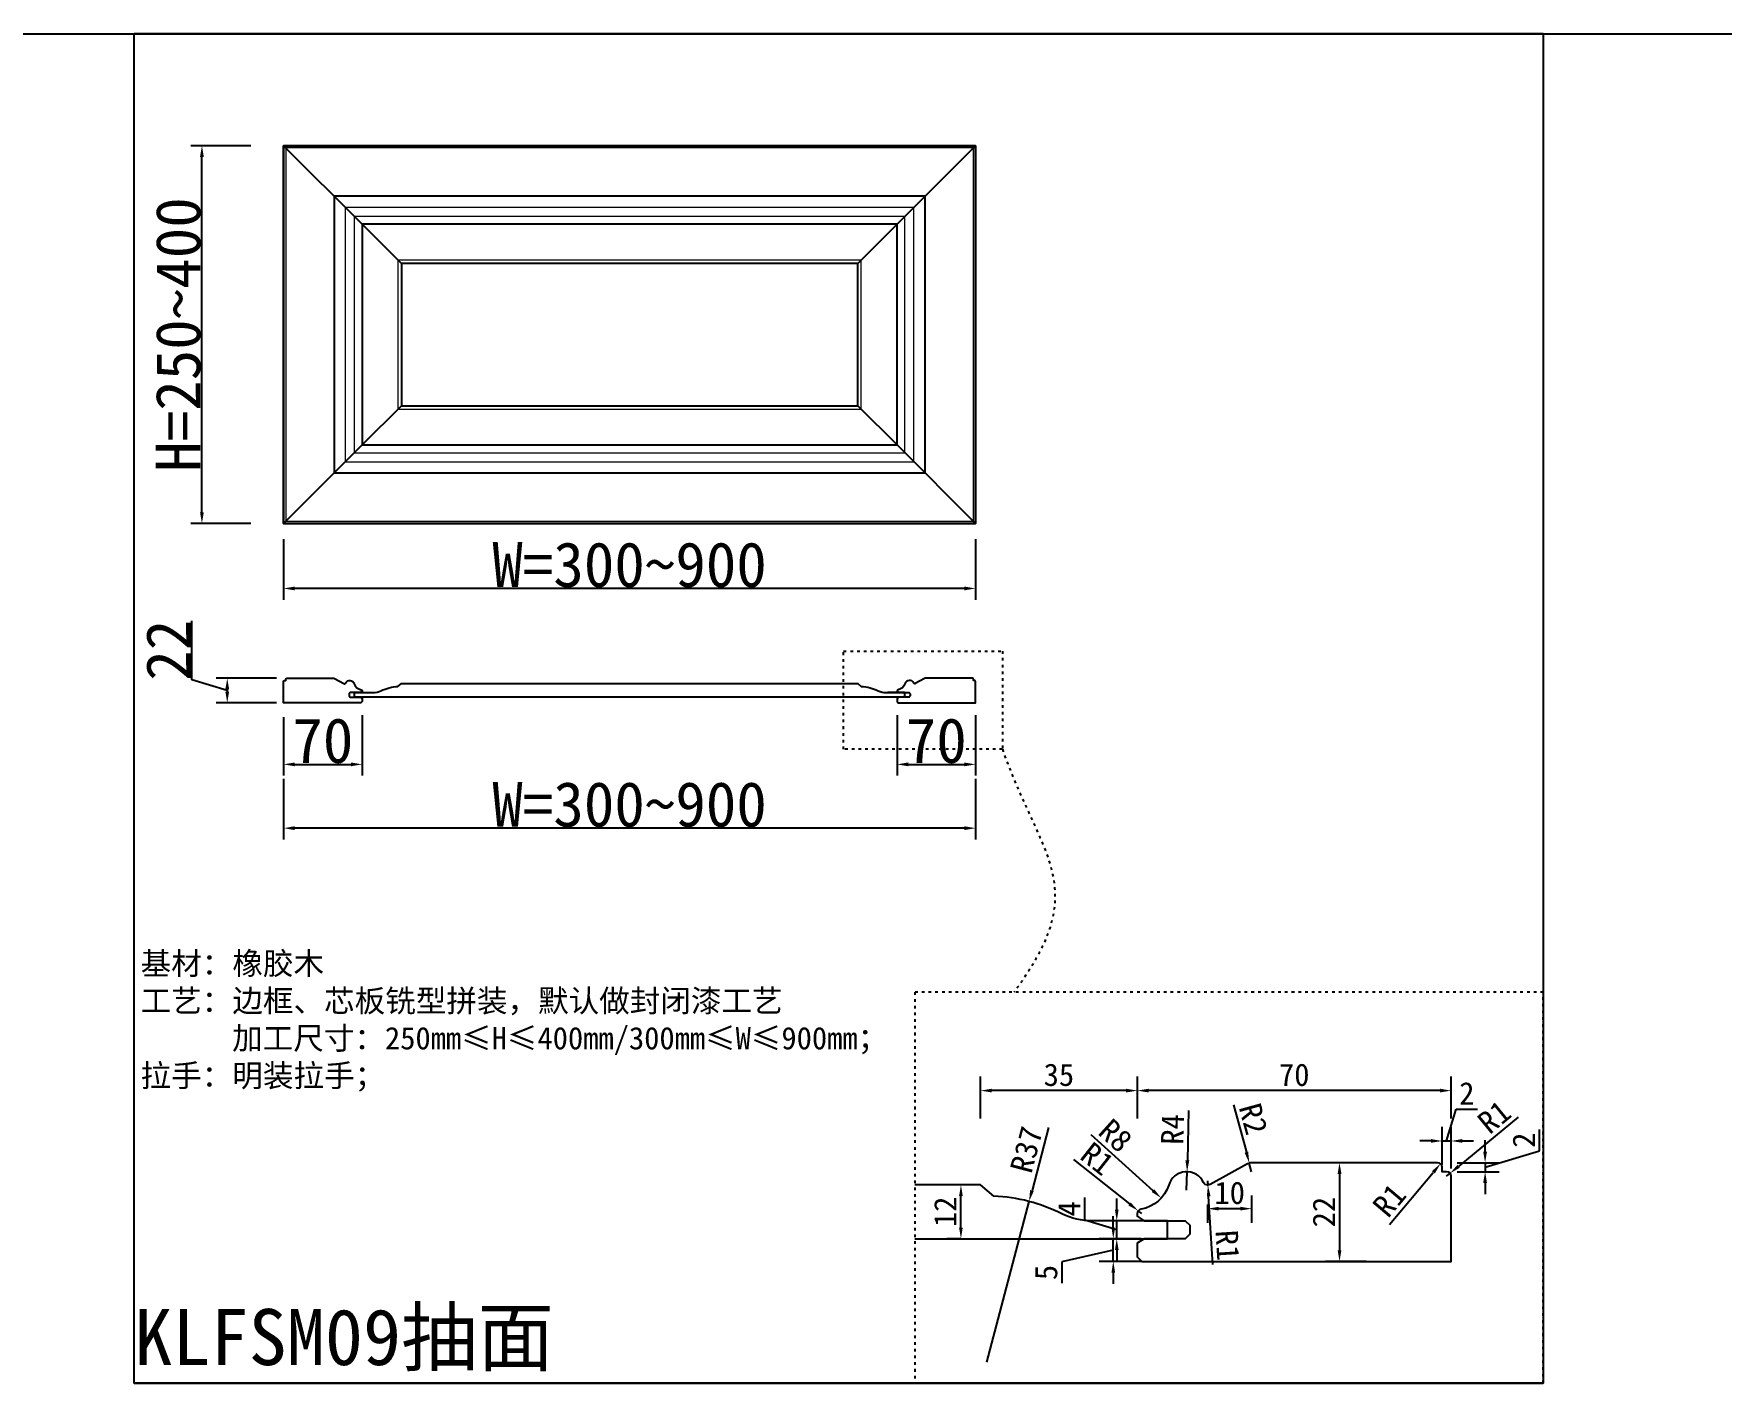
# Model space of a CAD drawing. Header units: millimetres. Extents: x 85186 to 129000, y -77269 to -36327.
# Drawn here: x 88329 to 89835, y -74245 to -73042 of the extents above; entities that cross this region are included whole.
import ezdxf

# ---------------------------------------------------------------- set-up
doc = ezdxf.new("R2010")
doc.units = ezdxf.units.MM
doc.linetypes.add('100', pattern=[30, 12, -18])
doc.layers.add('主色线', color=29, linetype='Continuous', lineweight=5)
doc.layers.add('粗实线', color=7, linetype='Continuous')
doc.styles.add('KLF-1_宋体', font='SimSun.ttf')
doc.styles.get("Standard").update_dxf_attribs({"font": 'SimSun.ttf'})
doc.styles.add('ZB_宋体', font='SimSun.ttf')
doc.dimstyles.new('ZB16-1.0+4倍大样', dxfattribs={"dimscale": 10, "dimtxt": 2, "dimasz": 1, "dimexe": 1.25, "dimexo": 0.625, "dimgap": 0.4, "dimtad": 1, "dimdec": 1, "dimlfac": 0.25, "dimtxsty": 'Standard', "dimcen": 2.5, "dimclrd": 144, "dimclre": 144, "dimclrt": 4, "dimadec": 0, "dimazin": 0, "dimtfac": 1, "dimtdec": 1, "dimtmove": 1, "dimatfit": 3, "dimfxlon": 1, "dimarcsym": 0})
doc.dimstyles.new('客来福标注小', dxfattribs={"dimscale": 20, "dimtxt": 2, "dimasz": 0.5, "dimexe": 0.5, "dimexo": 0, "dimgap": 0.05, "dimtad": 1, "dimdec": 0, "dimzin": 0, "dimdsep": 46, "dimtxsty": 'Standard', "dimcen": 0, "dimclrd": 256, "dimclre": 256, "dimclrt": 256, "dimadec": 0, "dimazin": 0, "dimtfac": 1, "dimtdec": 0, "dimtofl": 0, "dimtmove": 1, "dimatfit": 3, "dimfxl": 2.2, "dimfxlon": 1, "dimtolj": 1, "dimtzin": 0, "dimarcsym": 0})

# ---------------------------------------------------------------- blocks, each defined once
blk = doc.blocks.new('*D2866')
at = {"lineweight": -2, "transparency": 16777216}
for p, q in [((88551.7, -73651.3), (88551.7, -73703.4)), ((88621.7, -73649.4), (88621.7, -73703.4)), ((88561.7, -73693.4), (88611.7, -73693.4))]:
    blk.add_line(p, q, dxfattribs=at)
at = {"transparency": 16777216}
for points in [[(88561.7, -73691.7), (88561.7, -73695.1), (88551.7, -73693.4)], [(88611.7, -73691.7), (88611.7, -73695.1), (88621.7, -73693.4)]]:
    blk.add_solid(points, dxfattribs=at)
at = {"layer": 'Defpoints', "color": 0, "transparency": 16777216}
for p in [(88551.7, -73651.3), (88621.7, -73648.8), (88621.7, -73693.4)]:
    blk.add_point(p, dxfattribs=at)
at = {"transparency": 16777216, "insert": (88586.7, -73672.4), "char_height": 40, "attachment_point": 5, "style": 'KLF-1_宋体'}
blk.add_mtext('\\A1;70', dxfattribs=at)
blk = doc.blocks.new('*D2867')
at = {"lineweight": -2, "transparency": 16777216}
for p, q in [((89099.1, -73649.4), (89099.1, -73703.4)), ((89169.1, -73649.4), (89169.1, -73703.4)), ((89109.1, -73693.4), (89159.1, -73693.4))]:
    blk.add_line(p, q, dxfattribs=at)
at = {"transparency": 16777216}
for points in [[(89109.1, -73691.7), (89109.1, -73695.1), (89099.1, -73693.4)], [(89159.1, -73691.7), (89159.1, -73695.1), (89169.1, -73693.4)]]:
    blk.add_solid(points, dxfattribs=at)
at = {"layer": 'Defpoints', "color": 0, "transparency": 16777216}
for p in [(89169.1, -73646.7), (89099.1, -73648.8), (89169.1, -73693.4)]:
    blk.add_point(p, dxfattribs=at)
at = {"transparency": 16777216, "insert": (89134.1, -73672.4), "char_height": 40, "attachment_point": 5, "style": 'KLF-1_宋体'}
blk.add_mtext('\\A1;70', dxfattribs=at)
blk = doc.blocks.new('*D2868')
at = {"lineweight": -2, "transparency": 16777216}
for p, q in [((88551.7, -73706.3), (88551.7, -73760.3)), ((89169.1, -73706.3), (89169.1, -73760.3)), ((89159.1, -73750.3), (88561.7, -73750.3))]:
    blk.add_line(p, q, dxfattribs=at)
at = {"transparency": 16777216}
for points in [[(88561.7, -73748.6), (88561.7, -73752), (88551.7, -73750.3)], [(89159.1, -73748.6), (89159.1, -73752), (89169.1, -73750.3)]]:
    blk.add_solid(points, dxfattribs=at)
at = {"layer": 'Defpoints', "color": 0, "transparency": 16777216}
for p in [(88551.7, -73655.1), (89169.1, -73655.1), (88551.7, -73750.3)]:
    blk.add_point(p, dxfattribs=at)
at = {"transparency": 16777216, "insert": (88860.4, -73729.3), "char_height": 40, "attachment_point": 5, "style": 'KLF-1_宋体'}
blk.add_mtext('\\A1;W=300~900', dxfattribs=at)
blk = doc.blocks.new('*D2869')
at = {"lineweight": -2, "transparency": 16777216}
for p, q in [((88522.3, -73141.6), (88468.8, -73141.6)), ((88478.8, -73468.5), (88478.8, -73151.6)), ((88522.3, -73478.5), (88468.8, -73478.5))]:
    blk.add_line(p, q, dxfattribs=at)
at = {"transparency": 16777216}
for points in [[(88477.1, -73151.6), (88480.5, -73151.6), (88478.8, -73141.6)], [(88477.1, -73468.5), (88480.5, -73468.5), (88478.8, -73478.5)]]:
    blk.add_solid(points, dxfattribs=at)
at = {"layer": 'Defpoints', "color": 0, "transparency": 16777216}
for p in [(88478.8, -73141.6), (88522.3, -73141.6), (88522.3, -73478.5)]:
    blk.add_point(p, dxfattribs=at)
at = {"transparency": 16777216, "insert": (88457.8, -73310), "char_height": 40, "attachment_point": 5, "rotation": 90, "style": 'KLF-1_宋体'}
blk.add_mtext('\\A1;H=250~400', dxfattribs=at)
blk = doc.blocks.new('*D2870')
at = {"color": 144, "lineweight": -2, "transparency": 16777216}
for p, q in [((89156.1, -74068.5), (89143.6, -74068.5)), ((89156.1, -74106.5), (89156.1, -74078.5)), ((89156.1, -74116.5), (89143.6, -74116.5))]:
    blk.add_line(p, q, dxfattribs=at)
at = {"color": 144, "transparency": 16777216}
for points in [[(89154.4, -74078.5), (89157.7, -74078.5), (89156.1, -74068.5)], [(89154.4, -74106.5), (89157.7, -74106.5), (89156.1, -74116.5)]]:
    blk.add_solid(points, dxfattribs=at)
at = {"layer": 'Defpoints', "color": 0, "transparency": 16777216}
for p in [(89156.1, -74068.5), (89161, -74068.5), (89161, -74116.5)]:
    blk.add_point(p, dxfattribs=at)
at = {"color": 4, "transparency": 16777216, "insert": (89142.1, -74092.5), "char_height": 20, "attachment_point": 5, "rotation": 90}
blk.add_mtext('12', dxfattribs=at)
blk = doc.blocks.new('*D2871')
at = {"color": 144, "lineweight": -2, "transparency": 16777216}
for p, q in [((89313.5, -74009.4), (89313.5, -73971.9)), ((89593.5, -74009.4), (89593.5, -73971.9)), ((89583.5, -73984.4), (89323.5, -73984.4))]:
    blk.add_line(p, q, dxfattribs=at)
at = {"color": 144, "transparency": 16777216}
for points in [[(89323.5, -73982.7), (89323.5, -73986), (89313.5, -73984.4)], [(89583.5, -73982.7), (89583.5, -73986), (89593.5, -73984.4)]]:
    blk.add_solid(points, dxfattribs=at)
at = {"layer": 'Defpoints', "color": 0, "transparency": 16777216}
for p in [(89313.5, -73984.4), (89593.5, -74043), (89313.5, -74064.1)]:
    blk.add_point(p, dxfattribs=at)
at = {"color": 4, "transparency": 16777216, "insert": (89453.5, -73970.4), "char_height": 20, "attachment_point": 5}
blk.add_mtext('70', dxfattribs=at)
blk = doc.blocks.new('*D2872')
at = {"color": 144, "lineweight": -2, "transparency": 16777216}
for p, q in [((89173.5, -74009.4), (89173.5, -73971.9)), ((89313.5, -74009.4), (89313.5, -73971.9)), ((89303.5, -73984.4), (89183.5, -73984.4))]:
    blk.add_line(p, q, dxfattribs=at)
at = {"color": 144, "transparency": 16777216}
for points in [[(89183.5, -73982.7), (89183.5, -73986), (89173.5, -73984.4)], [(89303.5, -73982.7), (89303.5, -73986), (89313.5, -73984.4)]]:
    blk.add_solid(points, dxfattribs=at)
at = {"layer": 'Defpoints', "color": 0, "transparency": 16777216}
for p in [(89173.5, -73984.4), (89173.5, -74038.5), (89313.5, -74064.1)]:
    blk.add_point(p, dxfattribs=at)
at = {"color": 4, "transparency": 16777216, "insert": (89243.5, -73970.4), "char_height": 20, "attachment_point": 5}
blk.add_mtext('35', dxfattribs=at)
blk = doc.blocks.new('*D2873')
at = {"color": 144, "lineweight": -2, "transparency": 16777216}
for p, q in [((89517.8, -74048.7), (89481.4, -74048.7)), ((89493.9, -74058.7), (89493.9, -74126.7)), ((89517.8, -74136.7), (89481.4, -74136.7))]:
    blk.add_line(p, q, dxfattribs=at)
at = {"color": 144, "transparency": 16777216}
for points in [[(89492.2, -74058.7), (89495.6, -74058.7), (89493.9, -74048.7)], [(89492.2, -74126.7), (89495.6, -74126.7), (89493.9, -74136.7)]]:
    blk.add_solid(points, dxfattribs=at)
at = {"layer": 'Defpoints', "color": 0, "transparency": 16777216}
for p in [(89524.1, -74048.7), (89493.9, -74136.7), (89524.1, -74136.7)]:
    blk.add_point(p, dxfattribs=at)
at = {"color": 4, "transparency": 16777216, "insert": (89479.9, -74092.7), "char_height": 20, "attachment_point": 5, "rotation": 90}
blk.add_mtext('22', dxfattribs=at)
blk = doc.blocks.new('*D2874')
at = {"color": 144, "lineweight": -2, "transparency": 16777216}
for p, q in [((89266.6, -74099.9), (89266.6, -74079.6)), ((89295.1, -74090.5), (89295.1, -74080.5)), ((89295.1, -74108.5), (89266.6, -74099.9)), ((89296.3, -74100.5), (89282.6, -74100.5)), ((89295.1, -74116.5), (89295.1, -74100.5)), ((89295.1, -74116.5), (89295.1, -74100.5)), ((89296.3, -74116.5), (89282.6, -74116.5)), ((89295.1, -74126.5), (89295.1, -74136.5))]:
    blk.add_line(p, q, dxfattribs=at)
at = {"color": 144, "transparency": 16777216}
for points in [[(89293.5, -74090.5), (89296.8, -74090.5), (89295.1, -74100.5)], [(89293.5, -74126.5), (89296.8, -74126.5), (89295.1, -74116.5)]]:
    blk.add_solid(points, dxfattribs=at)
at = {"layer": 'Defpoints', "color": 0, "transparency": 16777216}
for p in [(89295.1, -74100.5), (89302.5, -74100.5), (89302.5, -74116.5)]:
    blk.add_point(p, dxfattribs=at)
at = {"color": 4, "transparency": 16777216, "insert": (89252.6, -74089.8), "char_height": 20, "attachment_point": 5, "rotation": 90}
blk.add_mtext('4', dxfattribs=at)
blk = doc.blocks.new('*D2875')
at = {"color": 144, "lineweight": -2, "transparency": 16777216}
for p, q in [((89292, -74106.5), (89292, -74096.5)), ((89292, -74126.6), (89246.2, -74137.2)), ((89317, -74116.5), (89279.5, -74116.5)), ((89292, -74136.7), (89292, -74116.5)), ((89292, -74136.7), (89292, -74116.5)), ((89246.2, -74137.2), (89246.2, -74156)), ((89317, -74136.7), (89279.5, -74136.7)), ((89292, -74146.7), (89292, -74156.7))]:
    blk.add_line(p, q, dxfattribs=at)
at = {"color": 144, "transparency": 16777216}
for points in [[(89290.4, -74106.5), (89293.7, -74106.5), (89292, -74116.5)], [(89290.4, -74146.7), (89293.7, -74146.7), (89292, -74136.7)]]:
    blk.add_solid(points, dxfattribs=at)
at = {"layer": 'Defpoints', "color": 0, "transparency": 16777216}
for p in [(89292, -74116.5), (89331.3, -74116.5), (89331.3, -74136.7)]:
    blk.add_point(p, dxfattribs=at)
at = {"color": 4, "transparency": 16777216, "insert": (89232.2, -74146.6), "char_height": 20, "attachment_point": 5, "rotation": 90}
blk.add_mtext('5', dxfattribs=at)
blk = doc.blocks.new('*D2876')
at = {"color": 144, "lineweight": -2, "transparency": 16777216}
for p, q in [((89672.3, -74038.1), (89672.3, -74019.1)), ((89623.8, -74038.7), (89623.8, -74028.7)), ((89623.8, -74052.7), (89672.3, -74038.1)), ((89598.8, -74048.7), (89636.3, -74048.7)), ((89623.8, -74048.7), (89623.8, -74056.7)), ((89623.8, -74048.7), (89623.8, -74056.7)), ((89598.8, -74056.7), (89636.3, -74056.7)), ((89623.8, -74066.7), (89623.8, -74076.7))]:
    blk.add_line(p, q, dxfattribs=at)
at = {"color": 144, "transparency": 16777216}
for points in [[(89622.1, -74038.7), (89625.5, -74038.7), (89623.8, -74048.7)], [(89622.1, -74066.7), (89625.5, -74066.7), (89623.8, -74056.7)]]:
    blk.add_solid(points, dxfattribs=at)
at = {"layer": 'Defpoints', "color": 0, "transparency": 16777216}
for p in [(89561.6, -74048.7), (89588, -74056.7), (89623.8, -74056.7)]:
    blk.add_point(p, dxfattribs=at)
at = {"color": 4, "transparency": 16777216, "insert": (89658.3, -74028.6), "char_height": 20, "attachment_point": 5, "rotation": 90}
blk.add_mtext('2', dxfattribs=at)
blk = doc.blocks.new('*D2877')
at = {"color": 144, "lineweight": -2, "transparency": 16777216}
for p, q in [((89589.5, -74029.3), (89598, -74000.8)), ((89598, -74000.8), (89617.1, -74000.8)), ((89585.5, -74050.4), (89585.5, -74016.8)), ((89593.5, -74053.9), (89593.5, -74016.8)), ((89575.5, -74029.3), (89565.5, -74029.3)), ((89585.5, -74029.3), (89593.5, -74029.3)), ((89585.5, -74029.3), (89593.5, -74029.3)), ((89603.5, -74029.3), (89613.5, -74029.3))]:
    blk.add_line(p, q, dxfattribs=at)
at = {"color": 144, "transparency": 16777216}
for points in [[(89575.5, -74027.6), (89575.5, -74030.9), (89585.5, -74029.3)], [(89603.5, -74027.6), (89603.5, -74030.9), (89593.5, -74029.3)]]:
    blk.add_solid(points, dxfattribs=at)
at = {"layer": 'Defpoints', "color": 0, "transparency": 16777216}
for p in [(89593.5, -74029.3), (89585.5, -74056.7), (89593.5, -74060.1)]:
    blk.add_point(p, dxfattribs=at)
at = {"color": 4, "transparency": 16777216, "insert": (89607.5, -73986.8), "char_height": 20, "attachment_point": 5}
blk.add_mtext('2', dxfattribs=at)
blk = doc.blocks.new('*D2878')
at = {"color": 144, "lineweight": -2, "transparency": 16777216}
for p, q in [((89359.2, -74002), (89358.1, -74046.7)), ((89357.5, -74073.3), (89357.9, -74056.7))]:
    blk.add_line(p, q, dxfattribs=at)
at = {"color": 144, "transparency": 16777216}
blk.add_solid([(89356.4, -74046.6), (89359.8, -74046.7), (89357.9, -74056.7)], dxfattribs=at)
at = {"layer": 'Defpoints', "color": 0, "transparency": 16777216}
for p in [(89357.9, -74056.7), (89357.5, -74073.3)]:
    blk.add_point(p, dxfattribs=at)
at = {"color": 4, "transparency": 16777216, "insert": (89344.8, -74019), "char_height": 20, "attachment_point": 5, "rotation": 88.604}
blk.add_mtext('R4', dxfattribs=at)
blk = doc.blocks.new('*D2879')
at = {"color": 144, "lineweight": -2, "transparency": 16777216}
blk.add_line((89272, -74023.4), (89327.4, -74073.5), dxfattribs=at)
at = {"color": 144, "transparency": 16777216}
blk.add_solid([(89328.5, -74072.3), (89326.3, -74074.8), (89334.8, -74080.2)], dxfattribs=at)
at = {"layer": 'Defpoints', "color": 0, "transparency": 16777216}
for p in [(89311.6, -74059.3), (89334.8, -74080.2)]:
    blk.add_point(p, dxfattribs=at)
at = {"color": 4, "transparency": 16777216, "insert": (89294, -74024.5), "char_height": 20, "attachment_point": 5, "rotation": 317.8662}
blk.add_mtext('R8', dxfattribs=at)
blk = doc.blocks.new('*D2880')
at = {"color": 144, "lineweight": -2, "transparency": 16777216}
for p, q in [((89399.2, -73997), (89410.8, -74039.3)), ((89415.5, -74056.7), (89413.4, -74049))]:
    blk.add_line(p, q, dxfattribs=at)
at = {"color": 144, "transparency": 16777216}
blk.add_solid([(89412.4, -74038.9), (89409.2, -74039.8), (89413.4, -74049)], dxfattribs=at)
at = {"layer": 'Defpoints', "color": 0, "transparency": 16777216}
for p in [(89413.4, -74049), (89415.5, -74056.7)]:
    blk.add_point(p, dxfattribs=at)
at = {"color": 4, "transparency": 16777216, "insert": (89417.1, -74009.6), "char_height": 20, "attachment_point": 5, "rotation": 285.3427}
blk.add_mtext('R2', dxfattribs=at)
blk = doc.blocks.new('*D2881')
at = {"color": 144, "lineweight": -2, "transparency": 16777216}
for p, q in [((89653.4, -74008.2), (89600.3, -74051.8)), ((89589.5, -74060.7), (89592.6, -74058.1))]:
    blk.add_line(p, q, dxfattribs=at)
at = {"color": 144, "transparency": 16777216}
blk.add_solid([(89599.2, -74050.5), (89601.3, -74053.1), (89592.6, -74058.1)], dxfattribs=at)
at = {"layer": 'Defpoints', "color": 0, "transparency": 16777216}
for p in [(89589.5, -74060.7), (89592.6, -74058.1)]:
    blk.add_point(p, dxfattribs=at)
at = {"color": 4, "transparency": 16777216, "insert": (89631.9, -74007.8), "char_height": 20, "attachment_point": 5, "rotation": 39.3786}
blk.add_mtext('R1', dxfattribs=at)
blk = doc.blocks.new('*D2882')
at = {"color": 144, "lineweight": -2, "transparency": 16777216}
blk.add_line((89538.4, -74103.7), (89577.6, -74057.3), dxfattribs=at)
at = {"color": 144, "transparency": 16777216}
blk.add_solid([(89576.3, -74056.2), (89578.9, -74058.3), (89584, -74049.6)], dxfattribs=at)
at = {"layer": 'Defpoints', "color": 0, "transparency": 16777216}
for p in [(89581.5, -74052.7), (89584, -74049.6)]:
    blk.add_point(p, dxfattribs=at)
at = {"color": 4, "transparency": 16777216, "insert": (89538.3, -74082.1), "char_height": 20, "attachment_point": 5, "rotation": 49.8134}
blk.add_mtext('R1', dxfattribs=at)
blk = doc.blocks.new('*D2883')
at = {"color": 144, "lineweight": -2, "transparency": 16777216}
for p, q in [((89376.2, -74064.7), (89376.5, -74068.7)), ((89381, -74139.6), (89377.1, -74078.7))]:
    blk.add_line(p, q, dxfattribs=at)
blk.add_arc((89376.2, -74064.7), 4, 270, 273.6833, dxfattribs=at)
at = {"color": 144, "transparency": 16777216}
blk.add_solid([(89378.8, -74078.5), (89375.5, -74078.8), (89376.5, -74068.7)], dxfattribs=at)
at = {"layer": 'Defpoints', "color": 0, "transparency": 16777216}
for p in [(89376.2, -74064.7), (89376.5, -74068.7)]:
    blk.add_point(p, dxfattribs=at)
at = {"color": 4, "transparency": 16777216, "insert": (89394, -74122.3), "char_height": 20, "attachment_point": 5, "rotation": 273.6833}
blk.add_mtext('R1', dxfattribs=at)
blk = doc.blocks.new('*D2884')
at = {"color": 144, "lineweight": -2, "transparency": 16777216}
for p, q in [((89256.4, -74045.9), (89306.5, -74085.4)), ((89317.5, -74094), (89314.3, -74091.6))]:
    blk.add_line(p, q, dxfattribs=at)
at = {"color": 144, "transparency": 16777216}
blk.add_solid([(89307.5, -74084.1), (89305.4, -74086.7), (89314.3, -74091.6)], dxfattribs=at)
at = {"layer": 'Defpoints', "color": 0, "transparency": 16777216}
for p in [(89314.3, -74091.6), (89317.5, -74094)]:
    blk.add_point(p, dxfattribs=at)
at = {"color": 4, "transparency": 16777216, "insert": (89277.9, -74045.1), "char_height": 20, "attachment_point": 5, "rotation": 321.741}
blk.add_mtext('R1', dxfattribs=at)
blk = doc.blocks.new('*D2885')
at = {"color": 144, "lineweight": -2, "transparency": 16777216}
for p, q in [((89415.5, -74078), (89415.5, -74102.2)), ((89376.2, -74086), (89376.2, -74102.2)), ((89405.5, -74089.7), (89386.2, -74089.7))]:
    blk.add_line(p, q, dxfattribs=at)
at = {"color": 144, "transparency": 16777216}
for points in [[(89386.2, -74088), (89386.2, -74091.3), (89376.2, -74089.7)], [(89405.5, -74088), (89405.5, -74091.3), (89415.5, -74089.7)]]:
    blk.add_solid(points, dxfattribs=at)
at = {"layer": 'Defpoints', "color": 0, "transparency": 16777216}
for p in [(89376.2, -74079.8), (89415.5, -74071.8), (89376.2, -74089.7)]:
    blk.add_point(p, dxfattribs=at)
at = {"color": 4, "transparency": 16777216, "insert": (89395.9, -74075.7), "char_height": 20, "attachment_point": 5}
blk.add_mtext('10', dxfattribs=at)
blk = doc.blocks.new('*D2886')
at = {"color": 144, "lineweight": -2, "transparency": 16777216}
for p, q in [((89234.3, -74017.2), (89219.5, -74073.6)), ((89179.1, -74226.7), (89216.9, -74083.2))]:
    blk.add_line(p, q, dxfattribs=at)
at = {"color": 144, "transparency": 16777216}
blk.add_solid([(89217.8, -74073.1), (89221.1, -74074), (89216.9, -74083.2)], dxfattribs=at)
at = {"layer": 'Defpoints', "color": 0, "transparency": 16777216}
for p in [(89216.9, -74083.2), (89179.1, -74226.7)]:
    blk.add_point(p, dxfattribs=at)
at = {"color": 4, "transparency": 16777216, "insert": (89214.6, -74037), "char_height": 20, "attachment_point": 5, "rotation": 75.2365}
blk.add_mtext('R37', dxfattribs=at)
blk = doc.blocks.new('*D2887')
at = {"lineweight": -2, "transparency": 16777216}
for p, q in [((88551.7, -73492.5), (88551.7, -73546.5)), ((89169.1, -73492.5), (89169.1, -73546.5)), ((89159.1, -73536.5), (88561.7, -73536.5))]:
    blk.add_line(p, q, dxfattribs=at)
at = {"transparency": 16777216}
for points in [[(88561.7, -73534.8), (88561.7, -73538.2), (88551.7, -73536.5)], [(89159.1, -73534.8), (89159.1, -73538.2), (89169.1, -73536.5)]]:
    blk.add_solid(points, dxfattribs=at)
at = {"layer": 'Defpoints', "color": 0, "transparency": 16777216}
for p in [(88551.7, -73441.3), (89169.1, -73441.3), (88551.7, -73536.5)]:
    blk.add_point(p, dxfattribs=at)
at = {"transparency": 16777216, "insert": (88860.4, -73515.5), "char_height": 40, "attachment_point": 5, "style": 'KLF-1_宋体'}
blk.add_mtext('\\A1;W=300~900', dxfattribs=at)
blk = doc.blocks.new('*D2888')
at = {"lineweight": -2, "transparency": 16777216}
for p, q in [((88469.9, -73618), (88469.9, -73565.3)), ((88545.4, -73616.5), (88491.4, -73616.5)), ((88501.4, -73627.5), (88469.9, -73618)), ((88501.4, -73626.5), (88501.4, -73628.5)), ((88545.4, -73638.5), (88491.4, -73638.5))]:
    blk.add_line(p, q, dxfattribs=at)
at = {"transparency": 16777216}
for points in [[(88499.7, -73626.5), (88503.1, -73626.5), (88501.4, -73616.5)], [(88499.7, -73628.5), (88503.1, -73628.5), (88501.4, -73638.5)]]:
    blk.add_solid(points, dxfattribs=at)
at = {"layer": 'Defpoints', "color": 0, "transparency": 16777216}
for p in [(88572.1, -73616.5), (88501.4, -73638.5), (88572.1, -73638.5)]:
    blk.add_point(p, dxfattribs=at)
at = {"transparency": 16777216, "insert": (88448.9, -73591.6), "char_height": 40, "attachment_point": 5, "rotation": 90, "style": 'KLF-1_宋体'}
blk.add_mtext('\\A1;22', dxfattribs=at)

msp = doc.modelspace()

# ---------------------------------------------------------------- linework, layer by layer
for p, q in [((85317.176, -73041.753), (128998.287, -73041.753)), ((89675.589, -73041.753), (88418.465, -73041.753)), ((88418.465, -73041.753), (89675.589, -73041.753)), ((88964.25, -73041.753), (88633.091, -73041.753)), ((89102.359, -73041.753), (88964.25, -73041.753)), ((88964.25, -73041.753), (89441.388, -73041.753)), ((89441.388, -73041.753), (89102.359, -73041.753)), ((89675.589, -73041.753), (89441.388, -73041.753)), ((89675.589, -73041.753), (89441.388, -73041.753)), ((88418.465, -74245.375), (89675.589, -74245.375))]:
    msp.add_line(p, q)
at = {"color": 0}
msp.add_line((88418.465, -74245.375), (88418.465, -73041.753), dxfattribs=at)
at = {"color": 3}
for q in [(88418.465, -73041.753), (89675.589, -74245.375)]:
    msp.add_line((89675.589, -73041.753), q, dxfattribs=at)
at = {"color": 250}
for p, q in [((88621.741, -73211.611), (88551.741, -73141.611)), ((89099.147, -73211.611), (89169.147, -73141.611)), ((88621.741, -73211.611), (88656.741, -73246.611)), ((89064.147, -73246.611), (89099.147, -73211.611)), ((88656.741, -73373.486), (88621.741, -73408.486)), ((89064.147, -73373.486), (89099.147, -73408.486)), ((88621.741, -73408.486), (88551.741, -73478.486)), ((89099.147, -73408.486), (89169.147, -73478.486))]:
    msp.add_line(p, q, dxfattribs=at)
at = {"color": 0}
for points in [[(88418.465, -73041.753), (89675.589, -73041.753), (89675.589, -74245.375), (88418.465, -74245.375)], [(88551.741, -73141.611), (89169.053, -73141.611), (89169.053, -73478.486), (88551.741, -73478.486)]]:
    msp.add_lwpolyline(points, close=True, dxfattribs=at)
at = {"color": 2}
msp.add_lwpolyline([(88551.741, -73478.486), (89169.053, -73478.486), (89169.053, -73141.611), (88551.741, -73141.611)], close=True, dxfattribs=at)
at = {"color": 251, "linetype": '100', "ltscale": 0.2}
for points in [[(89051.395, -73592.491), (89193.023, -73592.491), (89193.023, -73679.856), (89051.395, -73679.856)], [(89675.589, -73896.677), (89115.054, -73896.677), (89115.054, -74245.375), (89675.589, -74245.375)]]:
    msp.add_lwpolyline(points, close=True, dxfattribs=at)
at = {"color": 2}
for points in [[(88581.741, -73616.459), (88596.223, -73616.459, -0.12745819), (88597.194, -73616.711), (88605.514, -73621.334, 0.12745819), (88606, -73621.459), (88606.05, -73621.459, 0.29244953), (88606.958, -73620.879, -0.69337529), (88614.741, -73621.459, 0.28190012), (88620.906, -73626.815, -0.36647764), (88621.741, -73627.801), (88621.741, -73628.408), (88620.241, -73629.408), (88611.041, -73629.408), (88610.041, -73630.408), (88610.041, -73632.408), (88611.041, -73633.408), (88620.241, -73633.408), (88621.741, -73634.408), (88621.741, -73637.459), (88620.741, -73638.459), (88551.741, -73638.459), (88551.741, -73619.459, -0.41421356), (88552.741, -73618.459), (88553.741, -73618.459), (88553.741, -73617.459, -0.41421356), (88554.741, -73616.459), (88596.223, -73616.459)], [(89139.147, -73616.459), (89124.665, -73616.459, 0.12745819), (89123.694, -73616.711), (89115.374, -73621.334, -0.12745819), (89114.888, -73621.459), (89114.838, -73621.459, -0.29244953), (89113.93, -73620.879, 0.69337529), (89106.147, -73621.459, -0.28190012), (89099.982, -73626.815, 0.36647764), (89099.147, -73627.801), (89099.147, -73628.408), (89100.647, -73629.408), (89109.847, -73629.408), (89110.847, -73630.408), (89110.847, -73632.408), (89109.847, -73633.408), (89100.647, -73633.408), (89099.147, -73634.408), (89099.147, -73637.459), (89100.147, -73638.459), (89169.147, -73638.459), (89169.147, -73619.459, 0.41421356), (89168.147, -73618.459), (89167.147, -73618.459), (89167.147, -73617.459, 0.41421356), (89166.147, -73616.459), (89124.665, -73616.459)], [(89105.847, -73629.408), (89090.74, -73629.408), (89105.847, -73629.408), (89105.847, -73633.408), (88615.041, -73633.408), (88615.041, -73629.408), (88631.741, -73629.408, 0.11079369), (88638.576, -73627.875, -0.10682062), (88653.739, -73623.909), (88656.741, -73621.409), (89064.147, -73621.409), (89067.149, -73623.909, -0.10682062), (89082.312, -73627.875, 0.11079369), (89089.147, -73629.408), (89105.847, -73629.408), (89096.947, -73629.408)], [(89473.463, -74048.682), (89415.536, -74048.682, 0.12745819), (89411.651, -74049.689), (89378.369, -74068.179, -0.12745819), (89376.426, -74068.682), (89376.224, -74068.682, -0.29244953), (89372.593, -74066.36, 0.69337529), (89341.463, -74068.682, -0.28190012), (89316.803, -74090.103, 0.36647764), (89313.463, -74094.048), (89313.463, -74096.478), (89319.463, -74100.478), (89356.263, -74100.478), (89360.263, -74104.478), (89360.263, -74112.478), (89356.263, -74116.478), (89319.463, -74116.478), (89313.463, -74120.478), (89313.463, -74132.682), (89317.463, -74136.682), (89593.463, -74136.682), (89593.463, -74060.682, 0.41421356), (89589.463, -74056.682), (89585.463, -74056.682), (89585.463, -74052.682, 0.41421356), (89581.463, -74048.682), (89415.536, -74048.682)], [(89115.054, -74116.478), (89340.263, -74116.478), (89340.263, -74100.478), (89273.463, -74100.478, -0.11079369), (89246.123, -74094.345, 0.10682062), (89185.472, -74078.48), (89173.463, -74068.48), (89115.054, -74068.48)]]:
    msp.add_lwpolyline(points, format="xyb", dxfattribs=at)
at = {"color": 251, "linetype": '100', "ltscale": 0.2}
msp.add_open_spline([(89193.023, -73679.856), (89226.577, -73774.339), (89271.426, -73801.55), (89206.052, -73892.946), (89203.299, -73896.677)], degree=3, knots=[0, 0, 0, 0, 104.12393614, 108.45839762, 108.45839762, 108.45839762, 108.45839762], dxfattribs=at)
at = {"layer": '主色线', "color": 250}
for points in [[(88553.741, -73476.486), (89167.147, -73476.486), (89167.147, -73143.611), (88553.741, -73143.611)], [(88606.741, -73423.486), (89114.147, -73423.486), (89114.147, -73196.611), (88606.741, -73196.611)], [(88614.741, -73415.486), (89106.147, -73415.486), (89106.147, -73204.611), (88614.741, -73204.611)], [(88653.739, -73376.488), (89067.149, -73376.488), (89067.149, -73243.609), (88653.739, -73243.609)]]:
    msp.add_lwpolyline(points, close=True, dxfattribs=at)
at = {"layer": '粗实线'}
for points in [[(88551.741, -73141.611), (89169.147, -73141.611), (89169.147, -73478.486), (88551.741, -73478.486)], [(88551.741, -73478.486), (89169.147, -73478.486), (89169.147, -73141.611), (88551.741, -73141.611)], [(88596.741, -73433.486), (89124.147, -73433.486), (89124.147, -73186.611), (88596.741, -73186.611)], [(88621.741, -73408.486), (89099.147, -73408.486), (89099.147, -73211.611), (88621.741, -73211.611)], [(88656.741, -73373.486), (89064.147, -73373.486), (89064.147, -73246.611), (88656.741, -73246.611)]]:
    msp.add_lwpolyline(points, close=True, dxfattribs=at)

# ---------------------------------------------------------------- texts
at = {"lineweight": 25, "attachment_point": 1}
for s, insert, char_height, width, style in [('基材：橡胶木     \\P工艺：边框、芯板铣型拼装，默认做封闭漆工艺\\P      加工尺寸：250mm≤H≤400mm/300mm≤W≤900mm；\\P拉手：明装拉手；', (88424.109, -73860.927), 20, 696.92335, 'ZB_宋体'), ('KLFSM09抽面', (88418.465, -74179.174), 50, 6766.6201, 'KLF-1_宋体')]:
    msp.add_mtext(s, dxfattribs=dict(at, insert=insert, char_height=char_height, width=width, style=style))

# ---------------------------------------------------------------- dimensions: what is measured, and where the dimension line sits
at = {"color": 0}
dim = msp.add_linear_dim(base=(88478.797, -73141.611), p1=(88522.279, -73478.486), p2=(88522.279, -73141.611), angle=270, text='H=250~400', dimstyle='客来福标注小', override={"dimtxsty": 'KLF-1_宋体'}, dxfattribs=at)
dim.commit()
dim.dimension.update_dxf_attribs({"geometry": '*D2869', "text_midpoint": (88457.797, -73310.048)})
for base, p1, p2, picture, middle in [((88551.741, -73536.505), (89169.147, -73441.346), (88551.741, -73441.346), '*D2887', (88860.444, -73515.505)), ((88551.741, -73750.285), (89169.147, -73655.126), (88551.741, -73655.126), '*D2868', (88860.444, -73729.285))]:
    dim = msp.add_linear_dim(base=base, p1=p1, p2=p2, text='W=300~900', dimstyle='客来福标注小', override={"dimtxsty": 'KLF-1_宋体'}, dxfattribs=at)
    dim.commit()
    dim.dimension.update_dxf_attribs({"geometry": picture, "text_midpoint": middle})
dim = msp.add_linear_dim(base=(88501.391, -73638.459), p1=(88572.101, -73616.459), p2=(88572.101, -73638.459), angle=90, dimstyle='客来福标注小', override={"dimtxsty": 'KLF-1_宋体'}, dxfattribs=at)
dim.commit()
dim.dimension.update_dxf_attribs({"geometry": '*D2888', "text_midpoint": (88448.891, -73617.009)})
for base, p1, p2, picture, middle in [((88621.741, -73693.397), (88551.741, -73651.305), (88621.741, -73648.78), '*D2866', (88586.741, -73672.397)), ((89169.147, -73693.397), (89099.147, -73648.78), (89169.147, -73646.736), '*D2867', (89134.147, -73672.397))]:
    dim = msp.add_linear_dim(base=base, p1=p1, p2=p2, dimstyle='客来福标注小', override={"dimtxsty": 'KLF-1_宋体'}, dxfattribs=at)
    dim.commit()
    dim.dimension.update_dxf_attribs({"geometry": picture, "text_midpoint": middle})
for base, p1, p2, angle, picture, middle in [((89173.463, -73984.373), (89313.463, -74064.106), (89173.463, -74038.537), 180, '*D2872', (89243.463, -73970.373)), ((89313.463, -73984.373), (89593.463, -74043.028), (89313.463, -74064.106), 180, '*D2871', (89453.463, -73970.373)), ((89623.805, -74056.682), (89561.609, -74048.682), (89588.028, -74056.682), 90, '*D2876', (89658.305, -74034.132)), ((89493.904, -74136.682), (89524.071, -74048.682), (89524.071, -74136.682), 90, '*D2873', (89479.904, -74092.682)), ((89156.059, -74068.48), (89160.967, -74116.478), (89160.967, -74068.48), 90, '*D2870', (89142.059, -74092.479)), ((89295.139, -74100.478), (89302.525, -74116.478), (89302.525, -74100.478), 90, '*D2874', (89252.639, -74095.928))]:
    dim = msp.add_linear_dim(base=base, p1=p1, p2=p2, angle=angle, dimstyle='ZB16-1.0+4倍大样')
    dim.commit()
    dim.dimension.update_dxf_attribs({"geometry": picture, "text_midpoint": middle})
dim = msp.add_linear_dim(base=(89593.463, -74029.269), p1=(89585.463, -74056.682), p2=(89593.463, -74060.101), dimstyle='ZB16-1.0+4倍大样')
dim.commit()
dim.dimension.update_dxf_attribs({"geometry": '*D2877', "text_midpoint": (89602.013, -73986.769)})
dim = msp.add_radius_dim(center=(89415.536, -74056.682), mpoint=(89413.419, -74048.967), dimstyle='ZB16-1.0+4倍大样')
dim.commit()
dim.dimension.update_dxf_attribs({"geometry": '*D2880', "text_midpoint": (89417.14, -74009.619)})
for center, mpoint, picture, middle in [((89589.463, -74060.682), (89592.555, -74058.144), '*D2881', (89640.752, -74018.584)), ((89317.463, -74094.048), (89314.322, -74091.571), '*D2884', (89269.273, -74056.046)), ((89581.463, -74052.682), (89584.044, -74049.626), '*D2882', (89548.984, -74091.134)), ((89376.224, -74064.682), (89376.481, -74068.674), '*D2883', (89379.993, -74123.228))]:
    dim = msp.add_radius_dim(center=center, mpoint=mpoint, dimstyle='ZB16-1.0+4倍大样')
    dim.commit()
    dim.dimension.update_dxf_attribs({"geometry": picture, "text_midpoint": middle, "dimtype": 164})
dim = msp.add_radius_dim(center=(89311.646, -74059.261), mpoint=(89334.835, -74080.239), text='R8', dimstyle='ZB16-1.0+4倍大样')
dim.commit()
dim.dimension.update_dxf_attribs({"geometry": '*D2879', "text_midpoint": (89284.655, -74034.844), "dimtype": 164})
for center, mpoint, text, picture, middle in [((89357.463, -74073.349), (89357.869, -74056.687), 'R4', '*D2878', (89344.783, -74019.005)), ((89179.09, -74226.74), (89216.907, -74083.242), 'R37', '*D2886', (89214.624, -74036.964))]:
    dim = msp.add_radius_dim(center=center, mpoint=mpoint, text=text, dimstyle='ZB16-1.0+4倍大样')
    dim.commit()
    dim.dimension.update_dxf_attribs({"geometry": picture, "text_midpoint": middle})
dim = msp.add_linear_dim(base=(89376.224, -74089.682), p1=(89415.536, -74071.754), p2=(89376.224, -74079.754), text='10', dimstyle='ZB16-1.0+4倍大样')
dim.commit()
dim.dimension.update_dxf_attribs({"geometry": '*D2885', "text_midpoint": (89395.88, -74089.682), "dimtype": 160})
dim = msp.add_linear_dim(base=(89292.019, -74116.478), p1=(89331.265, -74136.682), p2=(89331.265, -74116.478), angle=90, text='5', dimstyle='ZB16-1.0+4倍大样')
dim.commit()
dim.dimension.update_dxf_attribs({"geometry": '*D2875', "text_midpoint": (89246.185, -74141.197), "dimtype": 160})

doc.saveas('drawing.dxf')
